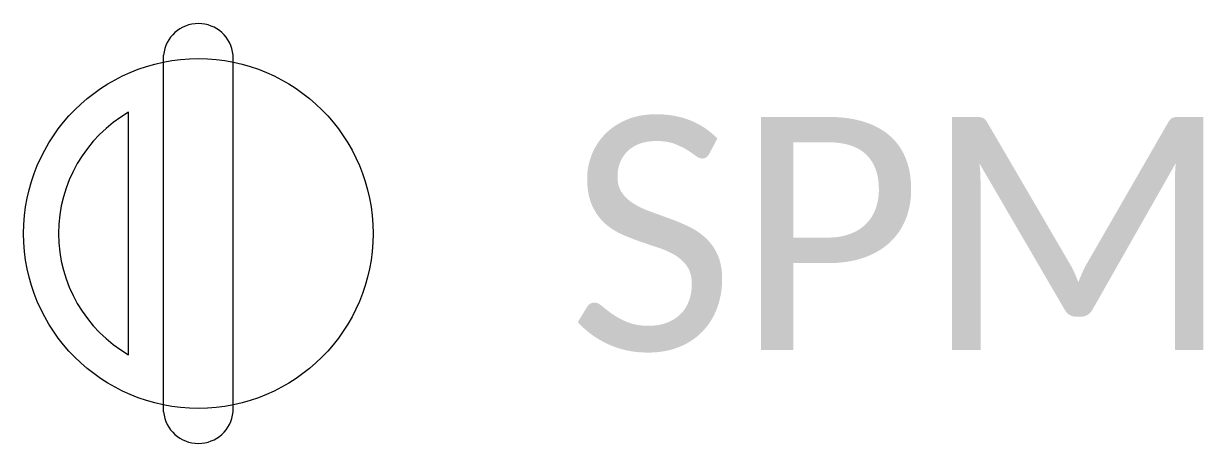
# Model space of a CAD drawing. Extents: x -0.75 to 4.31, y -0.9 to 0.9.
import ezdxf
from ezdxf.enums import TextEntityAlignment as Align

# ---------------------------------------------------------------- set-up
doc = ezdxf.new("R2010")
doc.units = 0
doc.header["$MEASUREMENT"] = 0
doc.layers.add('C-TRAF-STRC', color=181, linetype='Continuous')
doc.styles.add('EXISTING', font='calibrili.ttf')

msp = doc.modelspace()

# ---------------------------------------------------------------- linework, layer by layer
at = {"layer": 'C-TRAF-STRC'}
for p, q in [((-0.1492, -0.765), (-0.1492, 0.765)), ((0.1492, -0.765), (0.1492, 0.765)), ((-0.2992, -0.52), (-0.2992, 0.52))]:
    msp.add_line(p, q, dxfattribs=at)
msp.add_circle((0, 0), 0.75, dxfattribs=at)
for centre, radius, start, end in [((0, 0.75), 0.15, 5.7392, 174.2608), ((0, 0), 0.6, 119.9171, 240.0829), ((0, -0.75), 0.15, 185.7392, 354.2608)]:
    msp.add_arc(centre, radius, start, end, dxfattribs=at)

# ---------------------------------------------------------------- texts
at = {"layer": 'C-TRAF-STRC', "style": 'EXISTING'}
msp.add_attdef('SPM', text='', height=1, dxfattribs=at).set_placement((1.5865, 0), align=Align.MIDDLE_LEFT)

doc.saveas('drawing.dxf')
